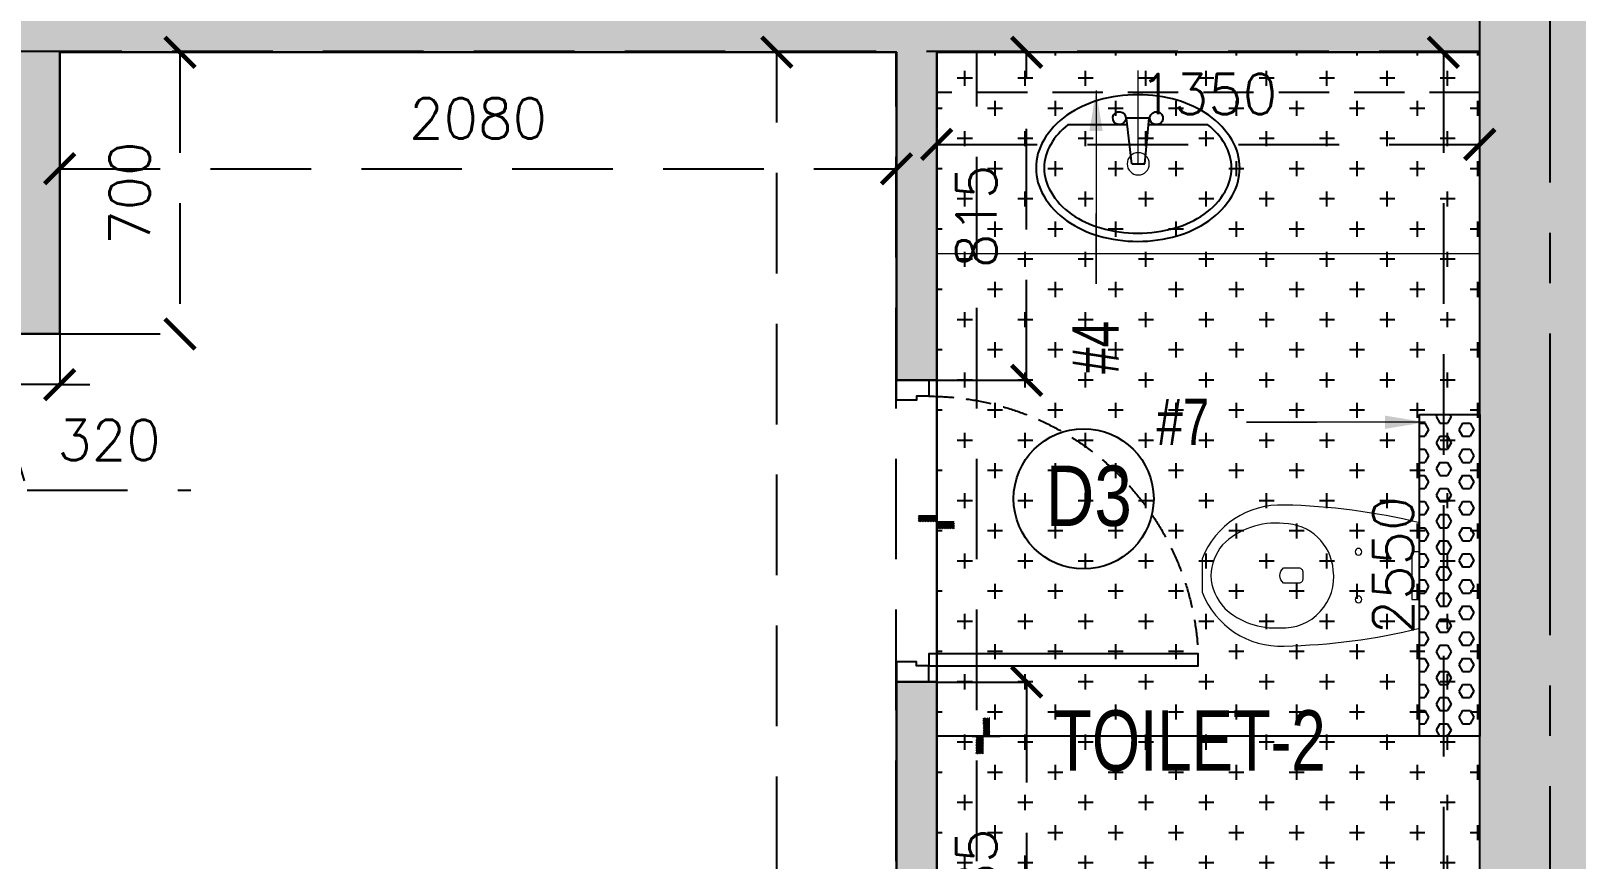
# Model space of a CAD drawing. Header units: millimetres. Extents: x 1167879 to 1231451, y -5731814 to -5645217.
# Drawn here: x 1223760 to 1227601, y -5716854 to -5714795 of the extents above; entities that cross this region are included whole.
import ezdxf
from ezdxf.enums import TextEntityAlignment as Align

# ---------------------------------------------------------------- set-up
doc = ezdxf.new("R2010")
doc.units = ezdxf.units.MM
doc.header["$LTSCALE"] = 1000
doc.header["$MEASUREMENT"] = 0
for name, pattern in [('3BHK-A$0$( Hidden )', [0.375, 0.25, -0.125]), ('3BHK-A$0$AUDIT_D_120904163729-0', [0]), ('3BHK-A$0$HIDDEN', [0.375, 0.25, -0.125]), ('AUDIT_D_120904163729-0', [0]), ('T8(T9 IS SIMILAR) - DIMENSION & TEXTING$0$HIDDEN', [0.375, 0.25, -0.125]), ('T8(T9 IS SIMILAR)$0$$0$HIDDEN', [0.375, 0.25, -0.125]), ('T8_REFUGE COLUMNS$0$CENTER2', [1.125, 0.75, -0.125, 0.125, -0.125])]:
    doc.linetypes.add(name, pattern=pattern)
doc.layers.get('0').update_dxf_attribs({"linetype": 'AUDIT_D_120904163729-0'})
for name, color, linetype in [('3BHK-A$0$$1$LEDGE WALL', 5, 'Continuous'), ('3BHK-A$0$A-DOOR-FULL', 2, 'Continuous'), ('3BHK-A$0$A-HATCH -160', 251, '3BHK-A$0$AUDIT_D_120904163729-0'), ('3BHK-A$0$A-SANITARY', 2, 'Continuous'), ('3BHK-A$0$a-tile drop', 3, 'Continuous'), ('3BHK-A$0$A-TOI SUNK 50MM', 8, 'Continuous'), ('3BHK-A$0$APT PLANS-typ$0$TILEDROP', 3, 'Continuous'), ('3BHK-A$0$ELEV.', 5, 'Continuous'), ('3BHK-A$0$LEDGE WALL', 5, 'Continuous'), ('T8(T9 IS SIMILAR) - DIMENSION & TEXTING$0$A-DIMENSIONS', 2, 'T8(T9 IS SIMILAR) - DIMENSION & TEXTING$0$HIDDEN'), ('T8(T9 IS SIMILAR) - DIMENSION & TEXTING$0$a-window-no', 125, 'Continuous'), ('T8(T9 IS SIMILAR)$0$$6$a-beam 2', 50, 'Continuous'), ('T8(T9 IS SIMILAR)$0$S-BEAM', 20, 'T8(T9 IS SIMILAR)$0$$0$HIDDEN'), ('T8_REFUGE COLUMNS$0$A-CENTERLINE', 193, 'T8_REFUGE COLUMNS$0$CENTER2'), ('T8_REFUGE COLUMNS$0$A-RCC COLS', 3, 'Continuous'), ('T8_TYPICAL COLUMNS$0$A-RCC COLS', 3, 'Continuous')]:
    doc.layers.add(name, color=color, linetype=linetype)
for name, color, linetype, lineweight in [('3BHK-A$0$a-TOI-fixtures', 251, 'Continuous', 0), ('3BHK-A$0$A-WALL- 160', 6, 'Continuous', 30), ('T8(T9 IS SIMILAR) - DIMENSION & TEXTING$0$a-Text', 4, 'Continuous', 0), ('T8(T9 IS SIMILAR) - DIMENSION & TEXTING$0$R0-18-10-2014-T1-1st Podium Floor Plan$0$Text', 2, 'Continuous', 0), ('T8(T9 IS SIMILAR)$0$D&W', 8, 'Continuous', 25)]:
    doc.layers.add(name, color=color, linetype=linetype, lineweight=lineweight)
doc.layers.add('T8_REFUGE COLUMNS$0$COL-HATCH', color=7, linetype='Continuous', lineweight=25, true_color=0xa3a3a3)
doc.styles.add('T8(T9 IS SIMILAR) - DIMENSION & TEXTING$0$ARIAL ARROW', font='swisscl.ttf')
doc.styles.add('T8(T9 IS SIMILAR) - DIMENSION & TEXTING$0$LODHA STANDERD', font='sanss___.ttf')
doc.styles.add('T8(T9 IS SIMILAR) - DIMENSION & TEXTING$0$Romans 1', font='romans.shx', dxfattribs={"height": 100})
doc.styles.add('T8(T9 IS SIMILAR) - DIMENSION & TEXTING$0$Tahoma', font='tahoma.ttf')
doc.dimstyles.new('T8(T9 IS SIMILAR) - DIMENSION & TEXTING$0$ALPINE S', dxfattribs={"dimscale": 0, "dimtxt": 100, "dimasz": 75, "dimexe": 0, "dimexo": 0, "dimgap": 75, "dimtad": 1, "dimdec": 0, "dimzin": 0, "dimdsep": 46, "dimtxsty": 'T8(T9 IS SIMILAR) - DIMENSION & TEXTING$0$Romans 1', "dimblk": 'T8(T9 IS SIMILAR) - DIMENSION & TEXTING$0$_ArchTick', "dimcen": 0.09, "dimclrd": 256, "dimclre": 256, "dimclrt": 7, "dimadec": 0, "dimazin": 0, "dimtfac": 1, "dimtdec": 0, "dimtofl": 0, "dimtmove": 1, "dimatfit": 0, "dimldrblk": 'T8(T9 IS SIMILAR) - DIMENSION & TEXTING$0$_Open90', "dimfxl": 1, "dimtolj": 1, "dimtzin": 0, "dimarcsym": 0})
doc.dimstyles.new('T8(T9 IS SIMILAR) - DIMENSION & TEXTING$0$SAMATA STD', dxfattribs={"dimtxt": 100, "dimasz": 50, "dimexe": 50, "dimexo": 50, "dimgap": 10, "dimtad": 0, "dimdec": 0, "dimrnd": 5, "dimzin": 0, "dimdsep": 46, "dimtxsty": 'T8(T9 IS SIMILAR) - DIMENSION & TEXTING$0$Tahoma', "dimblk": 'T8(T9 IS SIMILAR) - DIMENSION & TEXTING$0$_Origin2', "dimcen": -50, "dimdle": 50, "dimclrd": 7, "dimclre": 7, "dimclrt": 7, "dimadec": 0, "dimazin": 0, "dimtfac": 1, "dimtdec": 0, "dimtmove": 1, "dimatfit": 3, "dimfxl": 150, "dimtfill": 1, "dimtolj": 1, "dimtzin": 0, "dimlwd": -1, "dimlwe": -1, "dimarcsym": 0})

# ---------------------------------------------------------------- blocks, each defined once
blk = doc.blocks.new('T8(T9 IS SIMILAR) - DIMENSION & TEXTING$0$WINDOW TAG')
at = {"layer": 'T8(T9 IS SIMILAR) - DIMENSION & TEXTING$0$a-window-no'}
blk.add_circle((0, 0), 174.0900956831736, dxfattribs=at)
at = {"layer": 'T8(T9 IS SIMILAR) - DIMENSION & TEXTING$0$a-window-no', "style": 'T8(T9 IS SIMILAR) - DIMENSION & TEXTING$0$LODHA STANDERD'}
blk.add_attdef('WINDOW', text='', height=150, dxfattribs=at).set_placement((11.34681474116587, 2.790841638110578), align=Align.MIDDLE_CENTER)
blk = doc.blocks.new('T8(T9 IS SIMILAR) - DIMENSION & TEXTING$0$_ArchTick')
at = {"color": 0, "linetype": 'ByBlock', "const_width": 0.15}
blk.add_lwpolyline([(-0.5, -0.5), (0.5, 0.5)], dxfattribs=at)
blk = doc.blocks.new('*D382')
at = {"layer": 'T8(T9 IS SIMILAR) - DIMENSION & TEXTING$0$A-DIMENSIONS', "linetype": 'T8(T9 IS SIMILAR) - DIMENSION & TEXTING$0$HIDDEN', "lineweight": -2, "transparency": 16777216}
for p, q in [((1223831.726379681, -5714848.662032897), (1224130.692696089, -5714848.662032897)), ((1223831.726379681, -5715548.654413658), (1224130.692696089, -5715548.654413658))]:
    blk.add_line(p, q, dxfattribs=at)
at = {"layer": 'T8(T9 IS SIMILAR) - DIMENSION & TEXTING$0$A-DIMENSIONS', "lineweight": -2, "transparency": 16777216}
blk.add_line((1224130.692696089, -5714848.662032897), (1224130.692696089, -5715548.654413658), dxfattribs=at)
at = {"layer": 'T8(T9 IS SIMILAR) - DIMENSION & TEXTING$0$A-DIMENSIONS', "linetype": 'ByBlock', "lineweight": -2, "transparency": 16777216, "xscale": 75, "yscale": 75, "zscale": 75}
for p, rotation in [((1224130.692696089, -5714848.662032897), 90), ((1224130.692696089, -5715548.654413658), 270)]:
    blk.add_blockref('T8(T9 IS SIMILAR) - DIMENSION & TEXTING$0$_ArchTick', p, dxfattribs=dict(at, rotation=rotation))
at = {"layer": 'T8(T9 IS SIMILAR) - DIMENSION & TEXTING$0$A-DIMENSIONS', "color": 7, "linetype": 'ByBlock', "transparency": 16777216, "insert": (1224005.69269609, -5715198.658223277), "char_height": 100, "attachment_point": 5, "rotation": 90, "style": 'T8(T9 IS SIMILAR) - DIMENSION & TEXTING$0$Romans 1'}
blk.add_mtext('\\A1;700', dxfattribs=at)
blk = doc.blocks.new('T8(T9 IS SIMILAR) - DIMENSION & TEXTING$0$_Open90')
at = {"color": 0, "linetype": 'ByBlock', "lineweight": -2}
for p, q in [((0, 0), (-1, 0)), ((-0.5, 0.5), (0, 0)), ((0, 0), (-0.5, -0.5))]:
    blk.add_line(p, q, dxfattribs=at)
blk = doc.blocks.new('*D383')
at = {"layer": 'T8(T9 IS SIMILAR) - DIMENSION & TEXTING$0$A-DIMENSIONS', "linetype": 'T8(T9 IS SIMILAR) - DIMENSION & TEXTING$0$HIDDEN', "lineweight": -2, "transparency": 16777216}
for p, q in [((1223512.139249474, -5715548.654413658), (1223512.139249474, -5715674.485690987)), ((1223831.726379681, -5715548.654413658), (1223831.726379681, -5715674.485690987))]:
    blk.add_line(p, q, dxfattribs=at)
at = {"layer": 'T8(T9 IS SIMILAR) - DIMENSION & TEXTING$0$A-DIMENSIONS', "lineweight": -2, "transparency": 16777216}
for p, q in [((1223512.139249474, -5715674.485690987), (1223437.139249474, -5715674.485690987)), ((1223831.726379681, -5715674.485690987), (1223512.139249474, -5715674.485690987)), ((1223671.932814578, -5715674.485690987), (1223750.682814578, -5715936.985690987)), ((1223831.726379681, -5715674.485690987), (1223906.726379681, -5715674.485690987)), ((1223750.682814578, -5715936.985690987), (1224157.825671721, -5715936.985690987))]:
    blk.add_line(p, q, dxfattribs=at)
at = {"layer": 'T8(T9 IS SIMILAR) - DIMENSION & TEXTING$0$A-DIMENSIONS', "linetype": 'ByBlock', "lineweight": -2, "transparency": 16777216, "xscale": 75, "yscale": 75, "zscale": 75}
blk.add_blockref('T8(T9 IS SIMILAR) - DIMENSION & TEXTING$0$_ArchTick', (1223512.139249474, -5715674.485690987), dxfattribs=at)
at = {"layer": 'T8(T9 IS SIMILAR) - DIMENSION & TEXTING$0$A-DIMENSIONS', "linetype": 'ByBlock', "lineweight": -2, "transparency": 16777216, "xscale": 75, "yscale": 75, "zscale": 75, "rotation": 180}
blk.add_blockref('T8(T9 IS SIMILAR) - DIMENSION & TEXTING$0$_ArchTick', (1223831.726379681, -5715674.485690987), dxfattribs=at)
at = {"layer": 'T8(T9 IS SIMILAR) - DIMENSION & TEXTING$0$A-DIMENSIONS', "color": 7, "linetype": 'ByBlock', "transparency": 16777216, "insert": (1223954.254243149, -5715811.985690987), "char_height": 100, "attachment_point": 5, "style": 'T8(T9 IS SIMILAR) - DIMENSION & TEXTING$0$Romans 1'}
blk.add_mtext('\\A1;320', dxfattribs=at)
blk = doc.blocks.new('*D384')
at = {"layer": 'T8(T9 IS SIMILAR) - DIMENSION & TEXTING$0$A-DIMENSIONS', "linetype": 'T8(T9 IS SIMILAR) - DIMENSION & TEXTING$0$HIDDEN', "lineweight": -2, "transparency": 16777216}
for p, q in [((1223831.726379681, -5715361.03434117), (1223831.726379681, -5715137.920668785)), ((1225911.855615048, -5715311.03434117), (1225911.855615048, -5715137.920668785))]:
    blk.add_line(p, q, dxfattribs=at)
at = {"layer": 'T8(T9 IS SIMILAR) - DIMENSION & TEXTING$0$A-DIMENSIONS', "lineweight": -2, "transparency": 16777216}
blk.add_line((1223831.726379681, -5715137.920668785), (1225911.855615048, -5715137.920668785), dxfattribs=at)
at = {"layer": 'T8(T9 IS SIMILAR) - DIMENSION & TEXTING$0$A-DIMENSIONS', "linetype": 'ByBlock', "lineweight": -2, "transparency": 16777216, "xscale": 75, "yscale": 75, "zscale": 75, "rotation": 180}
blk.add_blockref('T8(T9 IS SIMILAR) - DIMENSION & TEXTING$0$_ArchTick', (1223831.726379681, -5715137.920668785), dxfattribs=at)
at = {"layer": 'T8(T9 IS SIMILAR) - DIMENSION & TEXTING$0$A-DIMENSIONS', "linetype": 'ByBlock', "lineweight": -2, "transparency": 16777216, "xscale": 75, "yscale": 75, "zscale": 75}
blk.add_blockref('T8(T9 IS SIMILAR) - DIMENSION & TEXTING$0$_ArchTick', (1225911.855615048, -5715137.920668785), dxfattribs=at)
at = {"layer": 'T8(T9 IS SIMILAR) - DIMENSION & TEXTING$0$A-DIMENSIONS', "color": 7, "linetype": 'ByBlock', "transparency": 16777216, "insert": (1224871.790997365, -5715012.920668785), "char_height": 100, "attachment_point": 5, "style": 'T8(T9 IS SIMILAR) - DIMENSION & TEXTING$0$Romans 1'}
blk.add_mtext('\\A1;2080', dxfattribs=at)
blk = doc.blocks.new('*D388')
at = {"layer": 'T8(T9 IS SIMILAR) - DIMENSION & TEXTING$0$A-DIMENSIONS', "linetype": 'T8(T9 IS SIMILAR) - DIMENSION & TEXTING$0$HIDDEN', "lineweight": -2, "transparency": 16777216}
for p, q in [((1226011.855615048, -5714848.662032896), (1226235.302902974, -5714848.662032896)), ((1226011.855615049, -5715663.654413658), (1226235.302902974, -5715663.654413658))]:
    blk.add_line(p, q, dxfattribs=at)
at = {"layer": 'T8(T9 IS SIMILAR) - DIMENSION & TEXTING$0$A-DIMENSIONS', "lineweight": -2, "transparency": 16777216}
blk.add_line((1226235.302902974, -5715663.654413658), (1226235.302902974, -5714848.662032896), dxfattribs=at)
at = {"layer": 'T8(T9 IS SIMILAR) - DIMENSION & TEXTING$0$A-DIMENSIONS', "linetype": 'ByBlock', "lineweight": -2, "transparency": 16777216, "xscale": 75, "yscale": 75, "zscale": 75}
for p, rotation in [((1226235.302902974, -5714848.662032896), 90), ((1226235.302902974, -5715663.654413658), 270)]:
    blk.add_blockref('T8(T9 IS SIMILAR) - DIMENSION & TEXTING$0$_ArchTick', p, dxfattribs=dict(at, rotation=rotation))
at = {"layer": 'T8(T9 IS SIMILAR) - DIMENSION & TEXTING$0$A-DIMENSIONS', "color": 7, "linetype": 'ByBlock', "transparency": 16777216, "insert": (1226110.302902975, -5715256.158223277), "char_height": 100, "attachment_point": 5, "rotation": 90, "style": 'T8(T9 IS SIMILAR) - DIMENSION & TEXTING$0$Romans 1'}
blk.add_mtext('\\A1;815', dxfattribs=at)
blk = doc.blocks.new('*D389')
at = {"layer": 'T8(T9 IS SIMILAR) - DIMENSION & TEXTING$0$A-DIMENSIONS', "linetype": 'T8(T9 IS SIMILAR) - DIMENSION & TEXTING$0$HIDDEN', "lineweight": -2, "transparency": 16777216}
for p, q in [((1226011.855615048, -5715448.654413658), (1226011.855615048, -5715077.333852979)), ((1227361.855615048, -5715448.654413658), (1227361.855615048, -5715077.333852979))]:
    blk.add_line(p, q, dxfattribs=at)
at = {"layer": 'T8(T9 IS SIMILAR) - DIMENSION & TEXTING$0$A-DIMENSIONS', "lineweight": -2, "transparency": 16777216}
blk.add_line((1226011.855615048, -5715077.333852979), (1227361.855615048, -5715077.333852979), dxfattribs=at)
at = {"layer": 'T8(T9 IS SIMILAR) - DIMENSION & TEXTING$0$A-DIMENSIONS', "linetype": 'ByBlock', "lineweight": -2, "transparency": 16777216, "xscale": 75, "yscale": 75, "zscale": 75, "rotation": 180}
blk.add_blockref('T8(T9 IS SIMILAR) - DIMENSION & TEXTING$0$_ArchTick', (1226011.855615048, -5715077.333852979), dxfattribs=at)
at = {"layer": 'T8(T9 IS SIMILAR) - DIMENSION & TEXTING$0$A-DIMENSIONS', "linetype": 'ByBlock', "lineweight": -2, "transparency": 16777216, "xscale": 75, "yscale": 75, "zscale": 75}
blk.add_blockref('T8(T9 IS SIMILAR) - DIMENSION & TEXTING$0$_ArchTick', (1227361.855615048, -5715077.333852979), dxfattribs=at)
at = {"layer": 'T8(T9 IS SIMILAR) - DIMENSION & TEXTING$0$A-DIMENSIONS', "color": 7, "linetype": 'ByBlock', "transparency": 16777216, "insert": (1226686.855615048, -5714952.333852979), "char_height": 100, "attachment_point": 5, "style": 'T8(T9 IS SIMILAR) - DIMENSION & TEXTING$0$Romans 1'}
blk.add_mtext('\\A1;1350', dxfattribs=at)
blk = doc.blocks.new('*D390')
at = {"layer": 'T8(T9 IS SIMILAR) - DIMENSION & TEXTING$0$A-DIMENSIONS', "linetype": 'T8(T9 IS SIMILAR) - DIMENSION & TEXTING$0$HIDDEN', "lineweight": -2, "transparency": 16777216}
for p, q in [((1227016.047767804, -5714848.662032897), (1227271.367355837, -5714848.662032897)), ((1227061.833057296, -5717398.662032897), (1227271.367355837, -5717398.662032897))]:
    blk.add_line(p, q, dxfattribs=at)
at = {"layer": 'T8(T9 IS SIMILAR) - DIMENSION & TEXTING$0$A-DIMENSIONS', "lineweight": -2, "transparency": 16777216}
blk.add_line((1227271.367355837, -5714848.662032897), (1227271.367355837, -5717398.662032897), dxfattribs=at)
at = {"layer": 'T8(T9 IS SIMILAR) - DIMENSION & TEXTING$0$A-DIMENSIONS', "linetype": 'ByBlock', "lineweight": -2, "transparency": 16777216, "xscale": 75, "yscale": 75, "zscale": 75}
for p, rotation in [((1227271.367355837, -5714848.662032897), 90), ((1227271.367355837, -5717398.662032897), 270)]:
    blk.add_blockref('T8(T9 IS SIMILAR) - DIMENSION & TEXTING$0$_ArchTick', p, dxfattribs=dict(at, rotation=rotation))
at = {"layer": 'T8(T9 IS SIMILAR) - DIMENSION & TEXTING$0$A-DIMENSIONS', "color": 7, "linetype": 'ByBlock', "transparency": 16777216, "insert": (1227146.367355838, -5716123.662032897), "char_height": 100, "attachment_point": 5, "rotation": 90, "style": 'T8(T9 IS SIMILAR) - DIMENSION & TEXTING$0$Romans 1'}
blk.add_mtext('\\A1;2550', dxfattribs=at)
blk = doc.blocks.new('*D393')
at = {"layer": 'T8(T9 IS SIMILAR) - DIMENSION & TEXTING$0$A-DIMENSIONS', "linetype": 'T8(T9 IS SIMILAR) - DIMENSION & TEXTING$0$HIDDEN', "lineweight": -2, "transparency": 16777216}
for p, q in [((1226011.855615048, -5716413.654413658), (1226235.302902974, -5716413.654413658)), ((1226011.855615048, -5717398.662032898), (1226235.302902974, -5717398.662032898))]:
    blk.add_line(p, q, dxfattribs=at)
at = {"layer": 'T8(T9 IS SIMILAR) - DIMENSION & TEXTING$0$A-DIMENSIONS', "lineweight": -2, "transparency": 16777216}
blk.add_line((1226235.302902974, -5716413.654413658), (1226235.302902974, -5717398.662032898), dxfattribs=at)
at = {"layer": 'T8(T9 IS SIMILAR) - DIMENSION & TEXTING$0$A-DIMENSIONS', "linetype": 'ByBlock', "lineweight": -2, "transparency": 16777216, "xscale": 75, "yscale": 75, "zscale": 75}
for p, rotation in [((1226235.302902974, -5716413.654413658), 90), ((1226235.302902974, -5717398.662032898), 270)]:
    blk.add_blockref('T8(T9 IS SIMILAR) - DIMENSION & TEXTING$0$_ArchTick', p, dxfattribs=dict(at, rotation=rotation))
at = {"layer": 'T8(T9 IS SIMILAR) - DIMENSION & TEXTING$0$A-DIMENSIONS', "color": 7, "linetype": 'ByBlock', "transparency": 16777216, "insert": (1226110.302902975, -5716906.158223278), "char_height": 100, "attachment_point": 5, "rotation": 90, "style": 'T8(T9 IS SIMILAR) - DIMENSION & TEXTING$0$Romans 1'}
blk.add_mtext('\\A1;985', dxfattribs=at)
blk = doc.blocks.new('*D325')
at = {"layer": 'T8(T9 IS SIMILAR) - DIMENSION & TEXTING$0$A-DIMENSIONS', "linetype": 'T8(T9 IS SIMILAR) - DIMENSION & TEXTING$0$HIDDEN', "lineweight": -2, "transparency": 16777216}
for p, q in [((1225447.460893969, -5714848.462200955), (1225614.29677978, -5714848.462200955)), ((1225447.460893974, -5719523.262369014), (1225614.29677978, -5719523.262369014))]:
    blk.add_line(p, q, dxfattribs=at)
at = {"layer": 'T8(T9 IS SIMILAR) - DIMENSION & TEXTING$0$A-DIMENSIONS', "lineweight": -2, "transparency": 16777216}
blk.add_line((1225614.29677978, -5719523.262369014), (1225614.29677978, -5714848.462200955), dxfattribs=at)
at = {"layer": 'T8(T9 IS SIMILAR) - DIMENSION & TEXTING$0$A-DIMENSIONS', "linetype": 'ByBlock', "lineweight": -2, "transparency": 16777216, "xscale": 75, "yscale": 75, "zscale": 75}
for p, rotation in [((1225614.29677978, -5714848.462200955), 90), ((1225614.29677978, -5719523.262369014), 270)]:
    blk.add_blockref('T8(T9 IS SIMILAR) - DIMENSION & TEXTING$0$_ArchTick', p, dxfattribs=dict(at, rotation=rotation))
at = {"layer": 'T8(T9 IS SIMILAR) - DIMENSION & TEXTING$0$A-DIMENSIONS', "color": 7, "linetype": 'ByBlock', "transparency": 16777216, "insert": (1225489.29677978, -5717185.862284984), "char_height": 100, "attachment_point": 5, "rotation": 90, "style": 'T8(T9 IS SIMILAR) - DIMENSION & TEXTING$0$Romans 1'}
blk.add_mtext('\\A1;4675', dxfattribs=at)
blk = doc.blocks.new('T8(T9 IS SIMILAR) - DIMENSION & TEXTING$0$_Origin2')
at = {"color": 0, "linetype": 'ByBlock', "lineweight": -2}
blk.add_line((-0.5, 0), (-1, 0), dxfattribs=at)
for radius in [0.5, 0.25]:
    blk.add_circle((0, 0), radius, dxfattribs=at)
blk = doc.blocks.new('T8_REFUGE COLUMNS')
at = {"layer": 'T8_REFUGE COLUMNS$0$COL-HATCH', "linetype": 'ByBlock'}
h = blk.add_hatch(color=256, dxfattribs=at)
h.dxf.hatch_style = 1
h.paths.add_polyline_path([(1227712.069074492, -5718799.863253396), (1227362.069074492, -5718799.863253396), (1227362.069074492, -5709299.863253396), (1227712.069074492, -5709299.863253396)])
at = {"layer": 'T8_REFUGE COLUMNS$0$A-CENTERLINE'}
blk.add_line((1227537.069074492, -5720797.234274967), (1227537.069074492, -5702690.799446228), dxfattribs=at)
at = {"layer": 'T8_REFUGE COLUMNS$0$A-RCC COLS', "linetype": 'ByBlock'}
blk.add_lwpolyline([(1227712.069074492, -5718799.863253396), (1227362.069074492, -5718799.863253396), (1227362.069074492, -5709299.863253396), (1227712.069074492, -5709299.863253396)], close=True, dxfattribs=at)
blk = doc.blocks.new('T8_TYPICAL COLUMNS')
at = {"layer": 'T8_TYPICAL COLUMNS$0$A-RCC COLS', "linetype": 'ByBlock'}
blk.add_blockref('T8_REFUGE COLUMNS', (0, 0), dxfattribs=at)
blk = doc.blocks.new('*U607')
for points in [[(-710, -2.842170943040401e-14), (-670, -2.842170943040401e-14), (-670, 29.99999999999997), (-660, 29.99999999999997), (-660, 79.99999999999272), (-709.9999999999416, 79.99999999999272)], [(40, 0), (0, 0), (0, 30), (-10, 30), (-10, 79.99999999999272), (39.99999999994179, 79.99999999999272)], [(0, 0), (-1.13686837721616e-13, -669.9999999999999), (-30.00000000000011, -669.9999999999999), (-29.99999999999989, 2.842170943040401e-14)]]:
    blk.add_lwpolyline(points, close=True)
at = {"color": 0, "linetype": 'ByBlock', "ltscale": 0.25}
blk.add_arc((0.9820691080755068, 0.4067863437524863), 670.9821924162251, 180.0347358578991, 267.6269854862861, dxfattribs=at)
blk = doc.blocks.new('3BHK-A$0$EWC 1-flat-3')
at = {"layer": '3BHK-A$0$a-TOI-fixtures', "ltscale": 1.5}
blk.add_line((130.9434098351729, 0), (-130.9434095305263, 0), dxfattribs=at)
for points in [[(-130.9434095305263, 0, -0.0551025148531305), (-175.2631416428846, 336.2381811605271, -0.3218266124509844), (-41.56879519967063, 540.0000000013234), (41.56879551159629, 539.9999999986766, -0.3218266125199904), (175.2631419462078, 336.238181097001, -0.0551025148447866), (130.9434098351729, 0, -27.68123868753246)], [(-13.15298694454427, 214.323847294701, -0.3914484966857894), (-129.3099293503406, 337.7054775856787, -0.2245854457087569), (-76.0964588804211, 489.8802656658536, -0.1606748710854163), (1.519924569e-07, 518.6838982568007, -0.1830162004783544), (81.56410437990148, 484.094283795268, -0.2014238574974507), (130.0282833025281, 346.419558727951, -0.4745073386495287), (-13.15298694454427, 214.323847294701, -2.927417017058934)], [(-9.473684057959195, 290.246520411002), (9.473684363046997, 290.246520411002, 0.4142135624012253), (18.94736857355009, 299.7202046215051), (18.94736857355009, 337.6149414635175, 0.4999999999751525), (-18.9473682674697, 337.6149414643998), (-18.9473682684623, 299.7202046215051, 0.4142135624076185), (-9.473684057959195, 290.246520411002, 0.5304978282697669)]]:
    blk.add_lwpolyline(points, format="xyb", dxfattribs=at)
at = {"layer": '3BHK-A$0$a-TOI-fixtures'}
blk.add_lwpolyline([(-59.21046387618538, 0.000297717259902), (-59.21046387618538, 18.94766613826609), (59.21058875510333, 18.94766613826609), (59.2104696644716, -0.000297717259902)], close=True, dxfattribs=at)
at = {"layer": '3BHK-A$0$a-TOI-fixtures', "ltscale": 1.5}
for centre in [(-59.21052616310046, 151.5789473680495), (59.21052646818825, 151.5789473680495)]:
    blk.add_circle(centre, 8.309231466615541, dxfattribs=at)
blk = doc.blocks.new('3BHK-A$0$WB1')
at = {"layer": '3BHK-A$0$A-SANITARY', "color": 0, "ltscale": 1000}
for p, q in [((190074.4275287154, -1779394.523975797), (190063.019396601, -1779507.923976208)), ((190106.8275287078, -1779394.523974904), (190119.8654006815, -1779507.92397464)), ((189917.4943719213, -1779491.723980205), (190064.6491297608, -1779491.723976149)), ((190118.0028475421, -1779491.723974677), (190265.3904244707, -1779491.723970615)), ((190061.4971828647, -1779507.923976249), (190121.387614416, -1779507.923974598))]:
    blk.add_line(p, q, dxfattribs=at)
at = {"layer": '3BHK-A$0$A-SANITARY', "color": 0}
blk.add_line((190106.8275287078, -1779394.523974904), (190074.4275287154, -1779394.523975797), dxfattribs=at)
for centre, major_axis, ratio, start_param, end_param in [((190067.1194749585, -1779471.273896596), (-69.6216237991494, 256.7370765237735), 0.9999999990593952, 0.0157386873768661, 0.3429919143429904), ((190067.1194749573, -1779471.273896601), (-64.32167227244054, 237.1929466050228), 0.9999999990200028, 0.0157386873661223, 0.3429919143466876), ((190091.4423999565, -1779555.684945096), (-92.61307213520664, 341.5204657747267), 0.999999999024626, 6.018375225373153, 6.29892399455103), ((190091.4423999567, -1779555.684945094), (-87.31312060689758, 321.9763358500756), 0.999999999106361, 6.018375225394625, 6.298923994549972), ((190091.4423999576, -1779555.684945106), (-92.61307213768049, 341.5204657838493), 0.9999999990614828, 5.737826456290803, 6.018375225385451), ((190091.4423999598, -1779555.684945104), (-87.31312061007938, 321.9763358618085), 0.999999999062802, 5.737826456297902, 6.018375225392878), ((190115.7653203007, -1779471.273895252), (-64.32167226971646, 237.1929465949778), 0.9999999990515334, 5.410573229535954, 5.737826456264241), ((190115.7653203038, -1779471.273895255), (-69.6216238002675, 256.7370765278966), 0.9999999990565938, 5.410573229548953, 5.737826456279893), ((190029.9548044018, -1779417.849685759), (-52.58859086832027, 193.9259721518059), 0.9999999990646924, 0.3429919143267877, 0.7689323414650551), ((190029.9548044024, -1779417.849685753), (-47.2886393389909, 174.3818422233921), 0.999999999050284, 0.3429919143592025, 0.7689323414991902), ((190152.9299879136, -1779417.849682368), (-47.28863934102501, 174.3818422308929), 0.9999999990358628, 4.984632802809628, 5.410573229553857), ((190152.9299879156, -1779417.849682363), (-52.5885908674133, 193.9259721484613), 0.9999999990362176, 4.984632802793965, 5.4105732295378), ((189973.2400018245, -1779384.079879742), (-35.31275431202927, 130.2195038171953), 0.9999999990468084, 0.7689323414813815, 1.305986245472519), ((190209.6447886276, -1779384.079873225), (-35.31275431270032, 130.2195038196696), 0.999999999034842, 4.447578899073675, 4.984632802804931), ((189973.2400018235, -1779384.079879743), (-30.01280278418104, 110.6753738942434), 0.9999999990424933, 0.7689323414641666, 1.305986245453534), ((190209.6447886291, -1779384.079873225), (-30.01280278466949, 110.6753738960445), 0.9999999990274464, 4.447578899080568, 4.984632802806042), ((189973.2400018241, -1779384.07987974), (-35.31275431176152, 130.2195038162079), 0.9999999990494886, 1.305986245481042, 1.84304014922443), ((189973.2400018257, -1779384.079879741), (-30.01280278541712, 110.6753738988015), 0.9999999990109704, 1.305986245478195, 1.843040149201614), ((190209.6447886291, -1779384.079873226), (-30.01280278457673, 110.6753738957025), 0.9999999990363304, 3.91052499509682, 4.447578899087177), ((190209.6447886287, -1779384.079873225), (-35.3127543125276, 130.2195038190329), 0.9999999990416133, 3.910524995080509, 4.447578899069472), ((190029.9548025403, -1779350.310070598), (-52.5885908665655, 193.925972145335), 0.999999999067552, 1.843040149221424, 2.268980575974029), ((190029.9548025398, -1779350.310070598), (-47.28863933834624, 174.3818422210148), 0.9999999990745569, 1.843040149225194, 2.204940247538244), ((190152.9299860527, -1779350.310067207), (-47.28863934041713, 174.3818422286516), 0.9999999990631612, 3.548624896414187, 3.910524995057671), ((190152.9299860514, -1779350.310067207), (-52.5885908678603, 193.9259721501098), 0.9999999990584598, 3.484584567917583, 3.910524995062489), ((190045.2971828679, -1779507.923976697), (-4.239961222196913, 15.63530393806038), 0.9999999990786179, 6.018374833333987, 12.30156014051357), ((190137.587614413, -1779507.923974153), (-4.239961222096778, 15.63530393769116), 0.9999999991258478, 6.018374833345917, 12.3015601405255), ((190067.1194701524, -1779296.885857709), (-69.62162380041981, 256.7370765284583), 0.999999999054961, 2.268980575960653, 2.596233802687748), ((190115.7653154956, -1779296.885856371), (-69.62162379897522, 256.7370765231311), 0.9999999990310844, 3.157331340964725, 3.484584567939553), ((190091.4423904963, -1779212.474807869), (-92.6130721353317, 341.5204657751879), 0.9999999990419088, 2.596233802688454, 2.876782571788676), ((190091.4423904963, -1779212.474807869), (-92.61307213552791, 341.5204657759113), 0.9999999990618637, 2.876782571793717, 3.157331340960593)]:
    blk.add_ellipse(centre, major_axis=major_axis, ratio=ratio, start_param=start_param, end_param=end_param, dxfattribs=at)
blk = doc.blocks.new('3BHK-A$0$TILE DROP -x')
at = {"layer": '3BHK-A$0$APT PLANS-typ$0$TILEDROP'}
h = blk.add_hatch(dxfattribs=at)
h.set_pattern_fill('ACET-2D-ANSI31', color=8, scale=90, angle=89.99999999999999, style=0)
h.set_pattern_definition([(135, (-851695.9139893535, 5365039.182609772), (-7.954951288348662, -7.954951288348659), [])])
h.paths.add_polyline_path([(-58323.94854449527, -19205.88290157635), (-58323.94854449527, -19023.73387729563), (-58261.51981097856, -19023.73387729563), (-58261.51981097856, -19205.88290157635)])
edge = h.paths.add_edge_path()
edge.add_line((-58323.94854449527, -19381.16774707194), (-58393.72960459582, -19381.16774707194))
edge.add_line((-58323.9485444997, -19205.88290157635), (-58323.94854449527, -19381.16774707194))
edge.add_line((-58393.08517707838, -19205.88290157635), (-58323.9485444997, -19205.88290157635))
edge.add_line((-58393.08517707464, -19381.16774707194), (-58393.08517707838, -19205.88290157635))
at = {"layer": '3BHK-A$0$APT PLANS-typ$0$TILEDROP', "color": 1}
blk.add_line((-58153.93408855224, -19205.88290150836), (-58434.03095930733, -19205.88290150836), dxfattribs=at)
at = {"layer": '3BHK-A$0$APT PLANS-typ$0$TILEDROP', "color": 20, "const_width": 10}
for points in [[(-58261.51981097856, -19205.88290157635), (-58261.51981097856, -19023.73387729563)], [(-58323.94854449527, -19381.16774707194), (-58323.94854449527, -19205.88290157635)], [(-58323.94854449527, -19205.88290157635), (-58261.51981097856, -19205.88290157635)]]:
    blk.add_lwpolyline(points, dxfattribs=at)
blk = doc.blocks.new('3BHK-A')
at = {"layer": '3BHK-A$0$A-HATCH -160', "linetype": 'ByBlock'}
h = blk.add_hatch(dxfattribs=at)
h.set_pattern_fill('ZIGZAG', color=256, scale=250)
h.set_pattern_definition([(9.213864076586625e-15, (1.30385160446167e-08, 0), (31.25, 31.25), [31.25, -31.25]), (90, (31.25000001303852, 0), (-31.25, 31.25), [31.25, -31.25])])
h.paths.add_polyline_path([(1185182.784720457, -5714749.522536782), (1186532.739604953, -5714749.522536782), (1186532.739604953, -5714149.53015602), (1186632.739604953, -5714149.53015602), (1186632.739604954, -5714749.522536783), (1188712.739604953, -5714749.522536781), (1188712.737810913, -5714049.530156025), (1189032.455970523, -5714049.530156025), (1189032.456343462, -5714149.529336603), (1188812.739604953, -5714149.530156019), (1188812.739604953, -5715449.514917542), (1189032.455970523, -5715449.514098127), (1189032.455970527, -5715549.514098127), (1188712.739604953, -5715549.514917542), (1188712.739604953, -5714849.522536781), (1186632.739604953, -5714849.522536783), (1186632.739604953, -5715664.522575011), (1186532.739604953, -5715664.522575011), (1186532.739604953, -5714849.522536783), (1185182.784793119, -5714849.522536782)])
h.paths.add_polyline_path([(1185182.784720457, -5713249.522536782), (1185782.739604953, -5713249.522536782), (1185782.739604953, -5713149.522536782), (1185182.784720457, -5713149.522536782)])
h.paths.add_polyline_path([(1186532.739604953, -5710699.522536782), (1186632.739604953, -5710699.522536782), (1186632.739604953, -5713249.522536782), (1186532.739604953, -5713249.522536782)])
h.paths.add_polyline_path([(1186532.739604954, -5717399.522536783), (1186632.739604953, -5717399.522536783), (1186632.739604953, -5716414.522575011), (1186532.739604954, -5716414.522575011)])
h.paths.add_polyline_path([(1194902.150947615, -5715375.036354459), (1194082.260591126, -5715375.036354459), (1194082.260591126, -5715475.036354459), (1194902.150947615, -5715475.036354459)])
h.paths.add_polyline_path([(1195782.150947615, -5715375.036354459), (1196682.238411872, -5715375.036354459), (1196682.238411872, -5715475.036354459), (1195782.150947615, -5715475.036354459)])
h.paths.add_polyline_path([(1194132.526145509, -5714149.863253383), (1196532.369635714, -5714149.863253383), (1196532.369635714, -5714049.863253383), (1194132.526145509, -5714049.863253383)])
h.paths.add_polyline_path([(1197432.369635714, -5711800.181709208), (1197532.369635713, -5711800.181709208), (1197532.369635713, -5714149.863253383), (1197432.369635714, -5714149.863253383)])
h.paths.add_polyline_path([(1198282.369635714, -5714149.863253383), (1198958.700144985, -5714149.863253387), (1198958.700144985, -5714049.864075284), (1198282.369635714, -5714049.864075281)])
h.paths.add_polyline_path([(1196871.920479781, -5720208.620572756), (1196082.231456206, -5720209.680859622), (1196082.33626486, -5720109.672830017), (1196082.234802242, -5720109.680760174), (1196182.231456206, -5720109.680761719), (1196871.920479781, -5720108.620474854)])
h.paths.add_polyline_path([(1193397.244164141, -5709939.875150396), (1193882.260591126, -5709939.579262343), (1193882.260591126, -5710040.054321714), (1193397.32087479, -5710040.054321714)])
h.paths.add_polyline_path([(1186632.700148101, -5708554.689457875), (1187192.339545021, -5708554.76753319), (1187192.339545021, -5708654.722368722), (1186632.703050737, -5708654.722368754)])
h.paths.add_polyline_path([(1194182.260592735, -5715723.976018642), (1194082.260591126, -5715723.976018642), (1194082.260591126, -5715473.976018642), (1194182.260592735, -5715473.976018642)])
at = {"layer": '3BHK-A$0$A-TOI SUNK 50MM'}
h = blk.add_hatch(dxfattribs=at)
h.set_pattern_fill('CROSS', color=256, scale=300, style=0)
h.set_pattern_definition([(9.213864076586625e-15, (-0.652265147306025, 1286.837772074156), (75, 75), [37.5, -112.5]), (90, (18.09773485269397, 1268.087772074156), (-74.99999999999999, 75), [37.5, -112.5])])
h.paths.add_polyline_path([(1186532.739604953, -5713148.462200964), (1185182.443439536, -5713148.462200964), (1185182.443439536, -5710698.462200966), (1186532.739604953, -5710698.462200966)])
h.paths.add_polyline_path([(1185182.446462471, -5714848.571983552), (1186532.739604953, -5714848.571983552), (1186532.739604953, -5717398.462200962), (1185182.446462471, -5717398.462200962)])
at = {"layer": '3BHK-A$0$LEDGE WALL'}
h = blk.add_hatch(dxfattribs=at)
h.set_pattern_fill('HEX', color=8, scale=150, angle=180)
h.set_pattern_definition([(180, (1.30385160446167e-08, -100), (-3.977157145218398e-15, -32.47595264191645), [18.75, -37.5]), (299.9999999999999, (1.30385160446167e-08, -100), (28.125, 16.23797632095821), [18.74999999999995, -37.4999999999999]), (239.9999999999999, (-18.74999998696148, -100), (28.12499999999999, -16.23797632095823), [18.74999999999994, -37.49999999999989])])
h.paths.add_polyline_path([(1185332.785094721, -5715748.462200965), (1185182.785094721, -5715748.462200965), (1185182.785094679, -5716548.462200965), (1185332.785094679, -5716548.462200965)])
at = {"layer": '3BHK-A$0$$1$LEDGE WALL', "linetype": '3BHK-A$0$( Hidden )', "ltscale": 0.5}
blk.add_line((1185182.446462471, -5714948.571983552, -0.02432551863291288), (1186532.673384768, -5714948.662032893), dxfattribs=at)
at = {"layer": '3BHK-A$0$A-TOI SUNK 50MM'}
blk.add_line((1186532.739604953, -5716413.462239194, -0.02432551863291288), (1186532.739604953, -5715663.462239194, -0.02432551863291288), dxfattribs=at)
at = {"layer": '3BHK-A$0$A-TOI SUNK 50MM', "elevation": -0.02432551863291288}
blk.add_lwpolyline([(1185182.446462471, -5714848.571983552), (1186532.739604953, -5714848.571983552), (1186532.739604953, -5717398.462200962), (1185182.446462471, -5717398.462200962)], close=True, dxfattribs=at)
at = {"layer": '3BHK-A$0$a-TOI-fixtures'}
blk.add_line((1186182.901747609, -5714848.571983552, -0.02432551863291288), (1185532.622743412, -5714848.571983552, -0.02432551863291288), dxfattribs=at)
at = {"layer": '3BHK-A$0$a-TOI-fixtures', "extrusion": (-2.530263042999999e-07, -3.570186000000046e-09, 0.999999999999968)}
blk.add_line((1186031.947355966, -5715125.787732304, -0.02432483119771101), (1186031.947370421, -5714894.174034723, -0.02432483119771101), dxfattribs=at)
at = {"layer": '3BHK-A$0$a-TOI-fixtures', "ltscale": 500}
blk.add_line((1186532.739604953, -5715348.571983552), (1185182.785060979, -5715348.571983552), dxfattribs=at)
at = {"layer": '3BHK-A$0$a-TOI-fixtures', "extrusion": (-2.530263042999999e-07, -3.570186000000046e-09, 0.999999999999968)}
blk.add_circle((1186031.947355916, -5715125.78773231, -0.3040188764509559), 27.50689239474105, dxfattribs=at)
at = {"layer": '3BHK-A$0$A-WALL- 160', "linetype": 'ByBlock'}
for p, q in [((1186532.739604953, -5714848.462200966, -0.02432551863291288), (1185182.784793119, -5714848.462200965, -0.02432551863291288)), ((1186532.739604953, -5714848.462200966, -0.02432551863291288), (1186532.739604953, -5715663.462239194, -0.02432551863291288)), ((1188712.739604953, -5714848.462200964, -0.02432551863291288), (1186632.739604953, -5714848.462200966, -0.02432551863291288)), ((1186632.739604953, -5714848.462200966, -0.02432551863291288), (1186632.739604953, -5715663.462239194, -0.02432551863291288)), ((1188712.739604953, -5715548.454581725, -0.02432551863291288), (1188712.739604953, -5714848.462200964, -0.02432551863291288)), ((1188712.739604953, -5715548.454581725, -0.02432551863291288), (1189032.455970527, -5715548.453762311, -0.02432551863291288)), ((1186632.739604953, -5715663.462239194, -0.02432551863291288), (1186532.739604953, -5715663.462239194, -0.02432551863291288)), ((1186632.739604953, -5716413.462239194, -0.02432551863291288), (1186532.739604953, -5716413.462239194, -0.02432551863291288)), ((1186532.739604953, -5716413.462239194, -0.02432551863291288), (1186532.739604954, -5717398.462200966, -0.02432551863291288)), ((1186632.739604953, -5716413.462239194, -0.02432551863291288), (1186632.739604954, -5717398.462200966, -0.02432551863291288))]:
    blk.add_line(p, q, dxfattribs=at)
at = {"layer": '3BHK-A$0$ELEV.'}
blk.add_line((1185182.446462471, -5716548.462200965, -0.02432551863291288), (1186532.730280953, -5716548.462200965, -0.02432551863291288), dxfattribs=at)
at = {"layer": '3BHK-A$0$LEDGE WALL', "elevation": -0.02432551863291288}
blk.add_lwpolyline([(1185332.785094721, -5715748.462200965), (1185182.785094721, -5715748.462200965), (1185182.785094679, -5716548.462200965), (1185332.785094679, -5716548.462200965)], close=True, dxfattribs=at)
at = {"layer": '3BHK-A$0$A-DOOR-FULL', "linetype": '3BHK-A$0$HIDDEN', "rotation": 270}
blk.add_blockref('*U607', (1186552.739604953, -5716373.462239194, -0.02432551863291288), dxfattribs=at)
at = {"layer": '3BHK-A$0$a-tile drop', "xscale": -0.25, "yscale": 0.25, "zscale": 0.25, "rotation": 270}
blk.add_blockref('3BHK-A$0$TILE DROP -x', (1191334.210330295, -5701434.038220514, -0.02432551863291288), dxfattribs=at)
at = {"layer": '3BHK-A$0$a-tile drop', "xscale": -0.25, "yscale": 0.25, "zscale": 0.25}
blk.add_blockref('3BHK-A$0$TILE DROP -x', (1171836.518137097, -5711747.095982758, -0.02432551863291288), dxfattribs=at)
at = {"layer": '3BHK-A$0$a-TOI-fixtures', "extrusion": (-2.281992351761481e-17, -8.335975905770217e-18, -1), "zscale": -0.9999999999999998, "rotation": 179.9999999999999}
blk.add_blockref('3BHK-A$0$WB1', (-995941.3198272502, -7494520.311707661, 0.02432565812592343), dxfattribs=at)
at = {"layer": '3BHK-A$0$a-TOI-fixtures', "extrusion": (0, 0, -1), "xscale": -0.9999999999999998, "zscale": -0.9999999999999998, "rotation": 90}
blk.add_blockref('3BHK-A$0$EWC 1-flat-3', (-1185332.785094717, -5716148.958977088, 0.02432551863291288), dxfattribs=at)
blk = doc.blocks.new('T8(T9 IS SIMILAR) - DIMENSION & TEXTING')
at = {"layer": 'T8(T9 IS SIMILAR) - DIMENSION & TEXTING$0$a-window-no'}
ref = blk.add_blockref('T8(T9 IS SIMILAR) - DIMENSION & TEXTING$0$WINDOW TAG', (1226377.087561986, -5715958.273722648, 0.4895635743113104), dxfattribs=at)
ref.add_attrib('WINDOW', 'D3', dxfattribs={"height": 150, "style": 'T8(T9 IS SIMILAR) - DIMENSION & TEXTING$0$LODHA STANDERD', "width": 0.8}).set_placement((1226389.751249155, -5715950.750370723, 0.4895635743113104), align=Align.MIDDLE_CENTER)
at = {"layer": 'T8(T9 IS SIMILAR) - DIMENSION & TEXTING$0$a-Text', "style": 'T8(T9 IS SIMILAR) - DIMENSION & TEXTING$0$ARIAL ARROW'}
blk.add_text('TOILET-2', height=150, dxfattribs=at).set_placement((1226303.652811198, -5716633.821315821, 0.4895635743113104))
at = {"layer": 'T8(T9 IS SIMILAR) - DIMENSION & TEXTING$0$R0-18-10-2014-T1-1st Podium Floor Plan$0$Text', "linetype": 'ByBlock', "style": 'T8(T9 IS SIMILAR) - DIMENSION & TEXTING$0$ARIAL ARROW'}
blk.add_text('#4', height=114.75, rotation=90, dxfattribs=at).set_placement((1226464.110388444, -5715647.39061639, 0.03283945015443235))
blk.add_text('#7', height=114.75, dxfattribs=at).set_placement((1226558.303865017, -5715824.212876367, 0.03283945015443235))
at = {"layer": 'T8(T9 IS SIMILAR) - DIMENSION & TEXTING$0$A-DIMENSIONS', "linetype": 'ByBlock'}
for base, p1, p2, angle, picture, middle in [((1224130.692696089, -5715548.654413658, 0.4895635743113104), (1223831.726379681, -5714848.662032897, 0.4895635743113104), (1223831.726379681, -5715548.654413658, 0.4895635743113104), 270, '*D382', (1224005.69269609, -5715198.658223277, 0.4895635743113104)), ((1225614.29677978, -5714848.462200955, 0.4895635743109779), (1225447.460893974, -5719523.262369014, 0.9791271486222883), (1225447.460893969, -5714848.462200955, 0.9791271486222883), 270, '*D325', (1225489.29677978, -5717185.862284984, 0.4895635743109779)), ((1226235.302902974, -5714848.662032896, 0.4895635743113104), (1226011.855615049, -5715663.654413658, 0.4895635743113104), (1226011.855615048, -5714848.662032896, 0.4895635743113104), 270, '*D388', (1226110.302902975, -5715256.158223277, 0.4895635743113104)), ((1227271.367355837, -5717398.662032897, 0.4895635743113104), (1227016.047767804, -5714848.662032897, 0.4895635743113104), (1227061.833057296, -5717398.662032897, 0.4895635743113104), 270, '*D390', (1227146.367355838, -5716123.662032897, 0.4895635743113104)), ((1226235.302902974, -5717398.662032898, 0.4895635743113104), (1226011.855615048, -5716413.654413658, 0.4895635743113104), (1226011.855615048, -5717398.662032898, 0.4895635743113104), 90, '*D393', (1226110.302902975, -5716906.158223278, 0.4895635743113104))]:
    dim = blk.add_linear_dim(base=base, p1=p1, p2=p2, angle=angle, dimstyle='T8(T9 IS SIMILAR) - DIMENSION & TEXTING$0$ALPINE S', override={"dimscale": 1, "dimfxl": 5, "dimarcsym": 1}, dxfattribs=at)
    dim.commit()
    dim.dimension.update_dxf_attribs({"geometry": picture, "text_midpoint": middle})
for base, p1, p2, picture, middle in [((1227361.855615048, -5715077.333852979, 0.4895635743113104), (1226011.855615048, -5715448.654413658, 0.4895635743113104), (1227361.855615048, -5715448.654413658, 0.877156752816308), '*D389', (1226686.855615048, -5714952.333852979, 0.4895635743113104)), ((1225911.855615048, -5715137.920668785, 0.4895635743113104), (1223831.726379681, -5715361.03434117, 0.4895635743113104), (1225911.855615048, -5715311.03434117, 0.4895635743113104), '*D384', (1224871.790997365, -5715012.920668785, 0.4895635743113104)), ((1223512.139249474, -5715674.485690987, 0.4895635743113104), (1223831.726379681, -5715548.654413658, 0.4895635743113104), (1223512.139249474, -5715548.654413658, 0.4895635743113104), '*D383', (1223825.682814578, -5715811.985690987, 0.4895635743113104))]:
    dim = blk.add_linear_dim(base=base, p1=p1, p2=p2, dimstyle='T8(T9 IS SIMILAR) - DIMENSION & TEXTING$0$ALPINE S', override={"dimscale": 1, "dimfxl": 5, "dimarcsym": 1}, dxfattribs=at)
    dim.commit()
    dim.dimension.update_dxf_attribs({"geometry": picture, "text_midpoint": middle})
at = {"layer": 'T8(T9 IS SIMILAR) - DIMENSION & TEXTING$0$R0-18-10-2014-T1-1st Podium Floor Plan$0$Text'}
for points in [[(1226407.894300144, -5714943.884433162), (1226407.867095361, -5715423.829138809), (1226407.894300144, -5715249.088204261)], [(1227226.442777873, -5715767.996788067), (1226781.865342598, -5715767.969583283), (1226956.606277146, -5715767.996788067)]]:
    blk.add_leader(points, dimstyle='T8(T9 IS SIMILAR) - DIMENSION & TEXTING$0$SAMATA STD', override={"dimscale": 1, "dimasz": 100, "dimclrd": 2, "dimfxlon": 1, "dimarcsym": 1}, dxfattribs=at)
blk = doc.blocks.new('T8(T9 IS SIMILAR)')
at = {"layer": 'T8(T9 IS SIMILAR)$0$D&W', "linetype": 'ByBlock'}
blk.add_blockref('T8_TYPICAL COLUMNS', (1.862645149230957e-09, 0), dxfattribs=at)
at = {"layer": 'T8(T9 IS SIMILAR)$0$D&W', "linetype": 'ByBlock', "xscale": -1}
blk.add_blockref('3BHK-A', (2412544.595220001, 0, 0.5138890929442232), dxfattribs=at)
at = {"layer": 'T8(T9 IS SIMILAR)$0$$6$a-beam 2', "linetype": 'ByBlock'}
blk.add_blockref('T8(T9 IS SIMILAR) - DIMENSION & TEXTING', (1.862645149230957e-09, 0), dxfattribs=at)
at = {"layer": 'T8(T9 IS SIMILAR)$0$S-BEAM'}
for p, q in [((1227361.290499016, -5714846.471880862, -0.4731412050120287), (1222611.386731102, -5714846.468429515, -0.4731412050120287)), ((1225911.231238916, -5719483.527435014, -0.4731411724206727), (1225911.240433439, -5714846.470753023, -0.3785626064782797)), ((1226111.231238916, -5719483.527836094, -0.4731411724206727), (1226111.240433439, -5714846.471154103, -0.3785626064782797))]:
    blk.add_line(p, q, dxfattribs=at)

msp = doc.modelspace()

# ---------------------------------------------------------------- block references
at = {"linetype": 'ByBlock'}
msp.add_blockref('T8(T9 IS SIMILAR) - DIMENSION & TEXTING', (0, 0), dxfattribs=at)

# ---------------------------------------------------------------- next in the draw order: block references
msp.add_blockref('T8(T9 IS SIMILAR)', (0, 0), dxfattribs=at)

doc.saveas('drawing.dxf')
